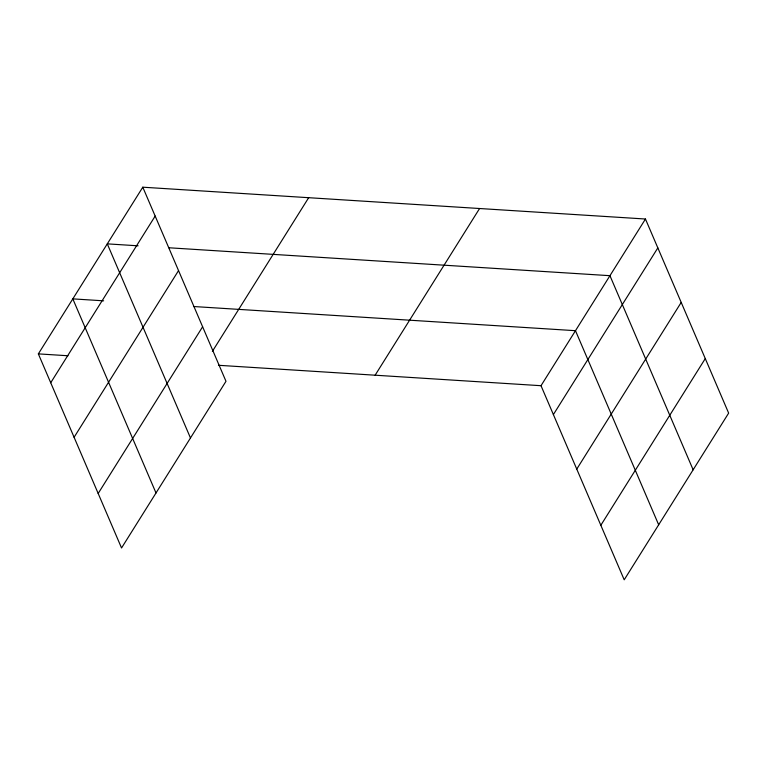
<?xml version="1.0" encoding="UTF-8"?>
<svg xmlns="http://www.w3.org/2000/svg" width="767" height="767" viewBox="0 0 767 767"><rect width="100%" height="100%" fill="white"/><g stroke="black" fill="none" stroke-linecap="round" stroke-linejoin="round"><path stroke-width="1.15" d="M142.796 187.196L225.987 381.295L121.541 547.983L38.35 353.884L142.796 187.196L645.459 219.017L728.65 413.116L624.204 579.804L541.013 385.705L645.459 219.017M50.727 382.752L155.174 216.073M74.092 437.276L178.538 270.598M98.176 493.459L202.622 326.771M212.373 351.382L308.679 197.694M375.13 375.197L479.576 208.519M553.381 414.573L657.837 247.894M576.755 469.107L681.201 302.419M600.829 525.28L705.276 358.592M138.089 245.814L107.284 243.868L190.475 437.976M168.893 247.77L609.947 275.689L693.138 469.797M103.622 300.827L72.817 298.871L156.008 492.98M193.667 306.522L575.48 330.692L658.671 524.801M38.35 353.884L67.975 355.754M218.47 365.284L541.013 385.705"/></g></svg>
